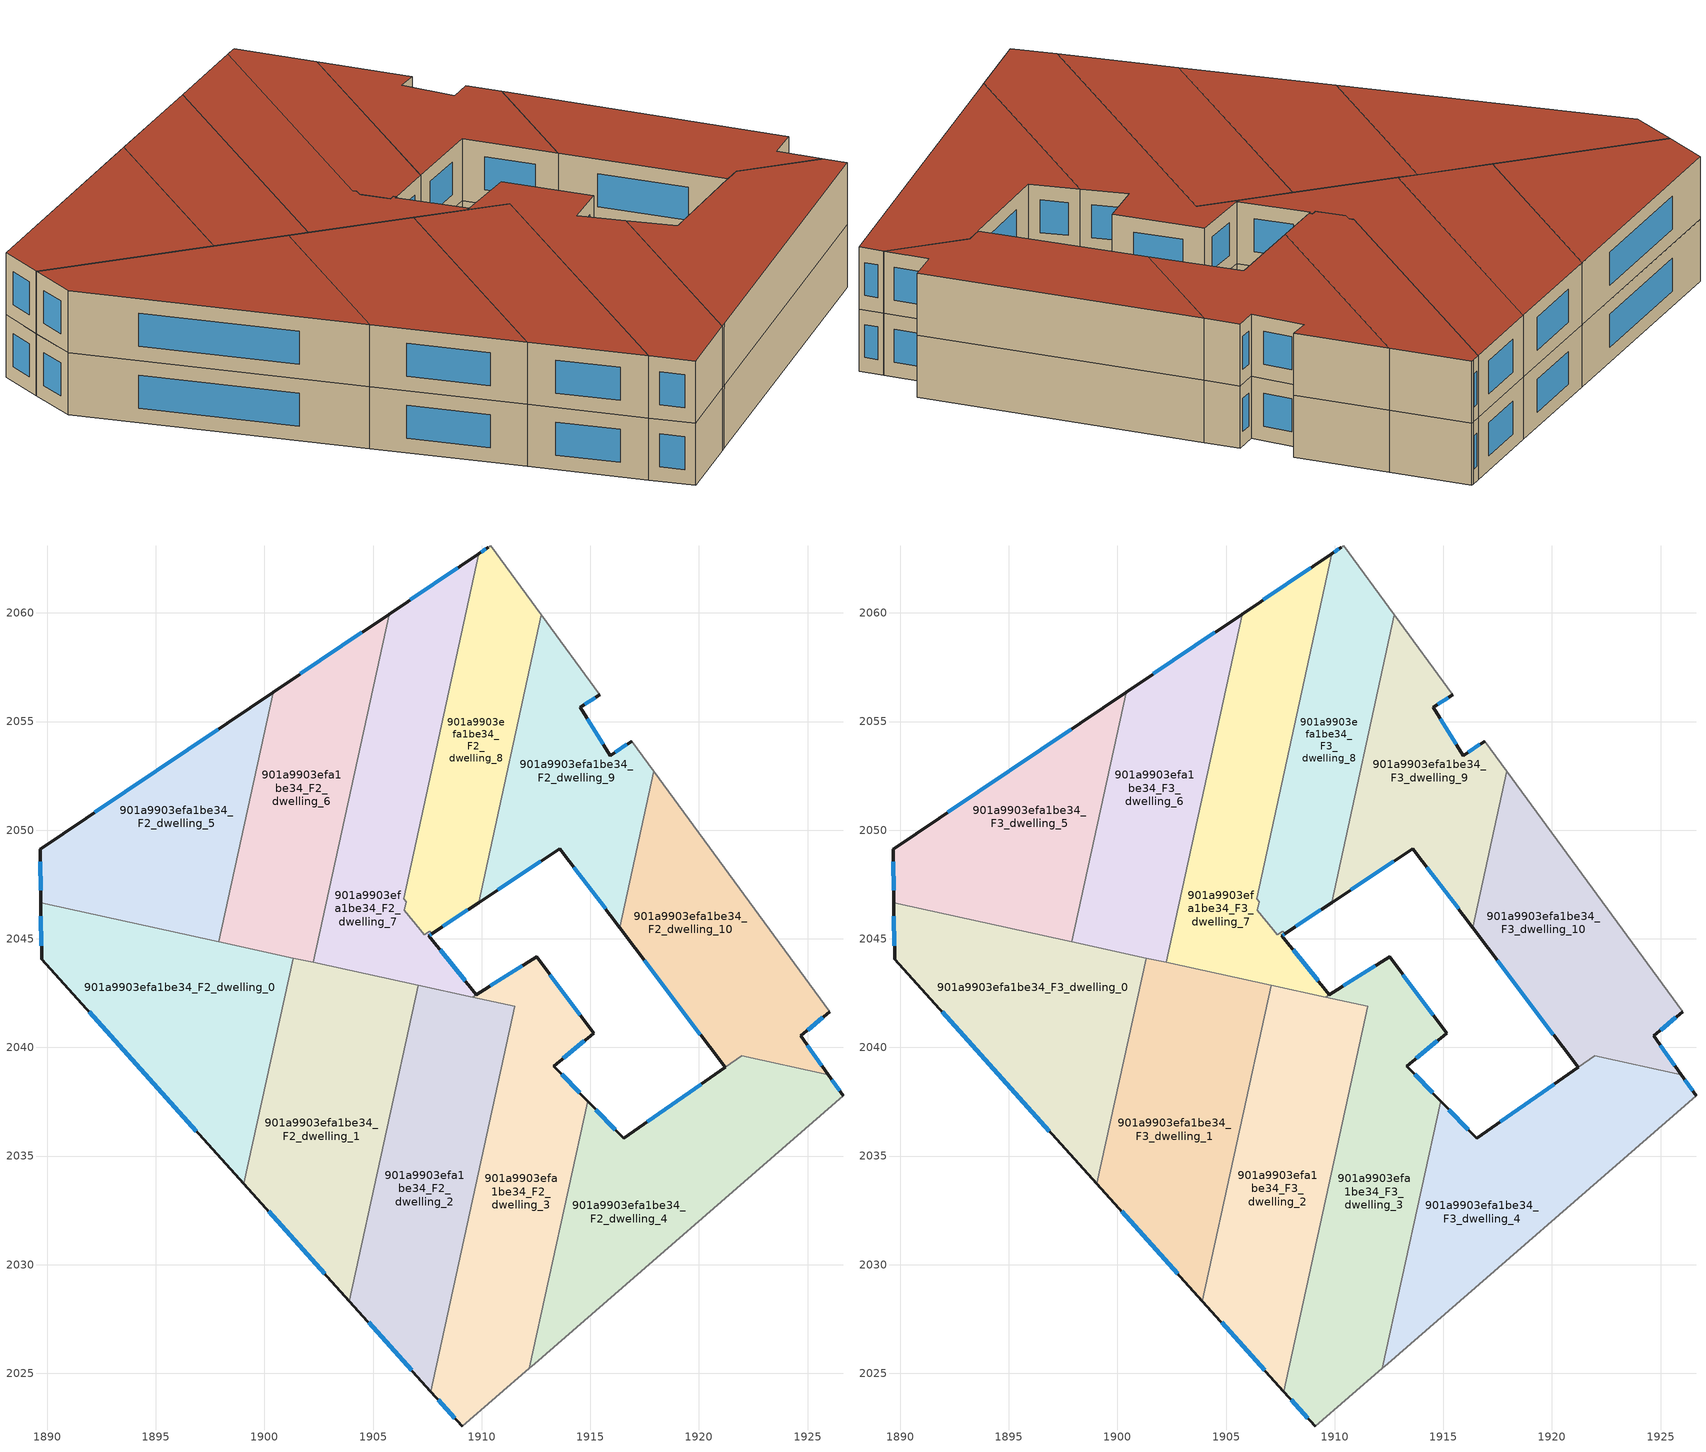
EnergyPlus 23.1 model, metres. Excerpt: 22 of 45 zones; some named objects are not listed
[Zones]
901a9903efa1be34_F2_dwelling_0
 floor to 901a9903efa1be34_F1_dwelling_0 (EU_floor_Construction): 1901.33,2044.12 1899.06,2033.71 1889.74,2044.06 1889.71,2046.65 z6
 wall outside (EU_wall_Construction): 1889.71,2046.65 1889.74,2044.06 1899.06,2033.71 z6:9
 wall to 901a9903efa1be34_F2_dwelling_1 (EU_wall_Construction): 1899.06,2033.71 1901.33,2044.12 z6:9
 wall to 901a9903efa1be34_F2_dwelling_5 (EU_wall_Construction): 1897.89,2044.87 1889.71,2046.65 z6:9
 wall to 901a9903efa1be34_F2_dwelling_6 (EU_wall_Construction): 1901.33,2044.12 1897.89,2044.86 z6:9
 window (EU_Window_Construction): 1891.93,2041.63 1896.87,2036.15 / 1889.71,2046.04 1889.73,2044.67 z6.7:8.3
901a9903efa1be34_F2_dwelling_1
 floor to 901a9903efa1be34_F1_dwelling_1 (EU_floor_Construction): 1907.08,2042.86 1903.91,2028.33 1899.06,2033.71 1901.33,2044.12 z6
 wall outside (EU_wall_Construction): 1899.06,2033.71 1903.91,2028.33 z6:9
 wall to 901a9903efa1be34_F2_dwelling_2 (EU_wall_Construction): 1903.91,2028.33 1907.08,2042.86 z6:9
 wall to 901a9903efa1be34_F2_dwelling_7 (EU_wall_Construction): 1907.08,2042.86 1902.24,2043.92 z6:9
 wall to 901a9903efa1be34_F2_dwelling_6 (EU_wall_Construction): 1902.24,2043.92 1901.33,2044.12 z6:9
 window (EU_Window_Construction): 1900.2,2032.45 1902.77,2029.59 z6.7:8.3
901a9903efa1be34_F2_dwelling_10
 floor to 901a9903efa1be34_F1_dwelling_10 (EU_floor_Construction): 1917.92,2052.72 1926.02,2041.64 1924.68,2040.53 1925.94,2038.75 1921.97,2039.61 1921.2,2039.08 1916.35,2045.52 z6
 wall outside (EU_wall_Construction): 1925.94,2038.75 1924.68,2040.53 1926.02,2041.64 / 1916.35,2045.52 1921.2,2039.08 z6:9
 wall to 901a9903efa1be34_F2_dwelling_9 (EU_wall_Construction): 1917.92,2052.72 1916.35,2045.52 z6:9
 wall adiabatic (EU_wall_Construction): 1926.02,2041.64 1917.92,2052.72 z6:9
 wall to 901a9903efa1be34_F2_dwelling_4 (EU_wall_Construction): 1921.2,2039.08 1921.97,2039.61 1925.94,2038.75 z6:9
 window (EU_Window_Construction): 1925,2040.79 1925.7,2041.38 / 1925.65,2039.16 1924.98,2040.11 / 1917.49,2044.01 1920.06,2040.59 z6.7:8.3
901a9903efa1be34_F2_dwelling_2
 floor to 901a9903efa1be34_F1_dwelling_2 (EU_floor_Construction): 1911.53,2041.89 1907.66,2024.16 1903.91,2028.33 1907.08,2042.86 z6
 wall outside (EU_wall_Construction): 1903.91,2028.33 1907.66,2024.16 z6:9
 wall to 901a9903efa1be34_F2_dwelling_3 (EU_wall_Construction): 1907.66,2024.16 1911.53,2041.89 1909.58,2042.31 z6:9
 wall to 901a9903efa1be34_F2_dwelling_7 (EU_wall_Construction): 1909.58,2042.32 1907.08,2042.86 z6:9
 window (EU_Window_Construction): 1904.79,2027.35 1906.78,2025.14 z6.7:8.3
901a9903efa1be34_F2_dwelling_3
 floor to 901a9903efa1be34_F1_dwelling_3 (EU_floor_Construction): 1912.52,2044.17 1915.16,2040.66 1913.31,2039.14 1914.87,2037.53 1912.19,2025.23 1909.11,2022.55 1907.66,2024.16 1911.53,2041.89 1909.58,2042.32 1909.75,2042.42 z6
 wall outside (EU_wall_Construction): 1907.66,2024.16 1909.11,2022.55 / 1914.87,2037.53 1913.31,2039.14 1915.16,2040.66 1912.52,2044.17 1909.75,2042.42 z6:9
 wall to 901a9903efa1be34_F2_dwelling_4 (EU_wall_Construction): 1912.19,2025.23 1914.87,2037.53 z6:9
 wall adiabatic (EU_wall_Construction): 1909.11,2022.55 1912.19,2025.23 z6:9
 wall to 901a9903efa1be34_F2_dwelling_7 (EU_wall_Construction): 1909.75,2042.42 1909.58,2042.32 z6:9
 window (EU_Window_Construction): 1908,2023.78 1908.77,2022.93 / 1911.87,2043.76 1910.4,2042.83 / 1914.54,2041.49 1913.14,2043.34 / 1913.74,2039.5 1914.73,2040.31 / 1914.5,2037.91 1913.68,2038.76 z6.7:8.3
901a9903efa1be34_F2_dwelling_4
 floor to 901a9903efa1be34_F1_dwelling_4 (EU_floor_Construction): 1925.94,2038.75 1926.63,2037.78 1912.44,2025.45 1912.19,2025.23 1914.87,2037.53 1916.53,2035.82 1921.97,2039.61 z6
 wall outside (EU_wall_Construction): 1926.63,2037.78 1925.94,2038.75 / 1921.2,2039.08 1916.53,2035.82 1914.87,2037.53 z6:9
 wall adiabatic (EU_wall_Construction): 1912.19,2025.23 1912.44,2025.45 1926.63,2037.78 z6:9
 window (EU_Window_Construction): 1926.47,2038.01 1926.1,2038.52 / 1916.14,2036.22 1915.26,2037.13 / 1920.1,2038.31 1917.62,2036.58 z6.7:8.3
901a9903efa1be34_F2_dwelling_5
 floor to 901a9903efa1be34_F1_dwelling_5 (EU_floor_Construction): 1900.4,2056.35 1897.89,2044.87 1889.71,2046.65 1889.67,2049.12 z6
 wall outside (EU_wall_Construction): 1900.4,2056.35 1889.67,2049.12 1889.71,2046.65 z6:9
 wall to 901a9903efa1be34_F2_dwelling_6 (EU_wall_Construction): 1897.89,2044.87 1900.4,2056.35 z6:9
 window (EU_Window_Construction): 1889.68,2048.54 1889.7,2047.23 / 1897.88,2054.65 1892.19,2050.82 z6.7:8.3
901a9903efa1be34_F2_dwelling_6
 floor to 901a9903efa1be34_F1_dwelling_6 (EU_floor_Construction): 1905.74,2059.94 1902.24,2043.92 1897.89,2044.87 1900.4,2056.35 z6
 wall outside (EU_wall_Construction): 1905.74,2059.94 1900.4,2056.35 z6:9
 wall to 901a9903efa1be34_F2_dwelling_7 (EU_wall_Construction): 1902.24,2043.92 1905.74,2059.94 z6:9
 window (EU_Window_Construction): 1904.48,2059.1 1901.65,2057.19 z6.7:8.3
901a9903efa1be34_F2_dwelling_7
 floor to 901a9903efa1be34_F1_dwelling_7 (EU_floor_Construction): 1909.87,2062.72 1906.4,2046.85 1906.53,2046.7 1906.44,2046.32 1907.17,2045.42 1907.35,2045.18 1907.6,2045.35 1907.7,2045.23 1907.57,2045.14 1909.75,2042.42 1909.58,2042.32 1902.24,2043.92 1905.74,2059.94 z6
 wall outside (EU_wall_Construction): 1909.75,2042.42 1907.57,2045.14 1907.7,2045.23 / 1909.87,2062.72 1905.74,2059.94 z6:9
 wall to 901a9903efa1be34_F2_dwelling_8 (EU_wall_Construction): 1907.7,2045.23 1907.6,2045.35 1907.35,2045.18 1907.17,2045.42 1906.44,2046.32 1906.53,2046.7 / 1906.52,2046.7 1906.4,2046.85 1909.87,2062.72 z6:9
 window (EU_Window_Construction): 1907.6,2045.16 1907.67,2045.21 / 1909.24,2043.06 1908.08,2044.51 / 1908.9,2062.07 1906.71,2060.6 z6.7:8.3
901a9903efa1be34_F2_dwelling_8
 floor to 901a9903efa1be34_F1_dwelling_8 (EU_floor_Construction): 1910.42,2063.1 1912.75,2059.92 1909.86,2046.67 1907.7,2045.23 1907.6,2045.35 1907.35,2045.18 1907.16,2045.41 1906.44,2046.32 1906.52,2046.7 1906.4,2046.85 1909.87,2062.72 1910.3,2063.02 z6
 wall outside (EU_wall_Construction): 1910.3,2063.02 1909.87,2062.72 / 1907.7,2045.23 1909.86,2046.67 z6:9
 wall adiabatic (EU_wall_Construction): 1912.75,2059.92 1910.42,2063.1 1910.3,2063.02 z6:9
 wall to 901a9903efa1be34_F2_dwelling_9 (EU_wall_Construction): 1909.86,2046.67 1912.75,2059.92 z6:9
 window (EU_Window_Construction): 1910.2,2062.95 1909.97,2062.79 / 1908.21,2045.57 1909.35,2046.33 z6.7:8.3
901a9903efa1be34_F2_dwelling_9
 floor to 901a9903efa1be34_F1_dwelling_9 (EU_floor_Construction): 1915.44,2056.24 1914.53,2055.66 1915.91,2053.43 1916.9,2054.1 1917.92,2052.72 1916.35,2045.52 1913.6,2049.15 1909.86,2046.67 1912.75,2059.92 z6
 wall outside (EU_wall_Construction): 1909.86,2046.67 1913.6,2049.15 1916.35,2045.52 / 1916.9,2054.1 1915.91,2053.43 1914.53,2055.66 1915.44,2056.24 z6:9
 wall adiabatic (EU_wall_Construction): 1917.92,2052.72 1916.9,2054.1 / 1915.44,2056.24 1912.75,2059.92 z6:9
 window (EU_Window_Construction): 1914.25,2048.3 1915.7,2046.37 / 1910.74,2047.25 1912.72,2048.57 / 1914.75,2055.79 1915.23,2056.1 / 1915.59,2053.96 1914.86,2055.14 / 1916.67,2053.94 1916.14,2053.59 z6.7:8.3
901a9903efa1be34_F3_dwelling_0
 floor to 901a9903efa1be34_F2_dwelling_0 (EU_floor_Construction): 1901.33,2044.12 1899.06,2033.71 1889.74,2044.06 1889.71,2046.65 z9
 wall outside (EU_wall_Construction): 1889.71,2046.65 1889.74,2044.06 1899.06,2033.71 z9:12
 wall to 901a9903efa1be34_F3_dwelling_1 (EU_wall_Construction): 1899.06,2033.71 1901.33,2044.12 z9:12
 wall to 901a9903efa1be34_F3_dwelling_5 (EU_wall_Construction): 1897.89,2044.87 1889.71,2046.65 z9:12
 wall to 901a9903efa1be34_F3_dwelling_6 (EU_wall_Construction): 1901.33,2044.12 1897.89,2044.86 z9:12
 window (EU_Window_Construction): 1891.93,2041.63 1896.87,2036.15 / 1889.71,2046.04 1889.73,2044.67 z9.7:11.3
 roof outside (EU_roof_Construction): 1899.06,2033.71 1901.33,2044.12 1889.71,2046.65 1889.74,2044.06 z12
901a9903efa1be34_F3_dwelling_1
 floor to 901a9903efa1be34_F2_dwelling_1 (EU_floor_Construction): 1907.08,2042.86 1903.91,2028.33 1899.06,2033.71 1901.33,2044.12 z9
 wall outside (EU_wall_Construction): 1899.06,2033.71 1903.91,2028.33 z9:12
 wall to 901a9903efa1be34_F3_dwelling_2 (EU_wall_Construction): 1903.91,2028.33 1907.08,2042.86 z9:12
 wall to 901a9903efa1be34_F3_dwelling_7 (EU_wall_Construction): 1907.08,2042.86 1902.24,2043.92 z9:12
 wall to 901a9903efa1be34_F3_dwelling_6 (EU_wall_Construction): 1902.24,2043.92 1901.33,2044.12 z9:12
 window (EU_Window_Construction): 1900.2,2032.45 1902.77,2029.59 z9.7:11.3
 roof outside (EU_roof_Construction): 1903.91,2028.33 1907.08,2042.86 1901.33,2044.12 1899.06,2033.71 z12
901a9903efa1be34_F3_dwelling_10
 floor to 901a9903efa1be34_F2_dwelling_10 (EU_floor_Construction): 1917.92,2052.72 1926.02,2041.64 1924.68,2040.53 1925.94,2038.75 1921.97,2039.61 1921.2,2039.08 1916.35,2045.52 z9
 wall outside (EU_wall_Construction): 1925.94,2038.75 1924.68,2040.53 1926.02,2041.64 / 1916.35,2045.52 1921.2,2039.08 z9:12
 wall to 901a9903efa1be34_F3_dwelling_9 (EU_wall_Construction): 1917.92,2052.72 1916.35,2045.52 z9:12
 wall adiabatic (EU_wall_Construction): 1926.02,2041.64 1917.92,2052.72 z9:12
 wall to 901a9903efa1be34_F3_dwelling_4 (EU_wall_Construction): 1921.2,2039.08 1921.97,2039.61 1925.94,2038.75 z9:12
 window (EU_Window_Construction): 1925,2040.79 1925.7,2041.38 / 1925.65,2039.16 1924.98,2040.11 / 1917.49,2044.01 1920.06,2040.59 z9.7:11.3
 roof outside (EU_roof_Construction): 1925.94,2038.75 1924.68,2040.53 1926.02,2041.64 1917.92,2052.72 1916.35,2045.52 1921.2,2039.08 1921.97,2039.61 z12
901a9903efa1be34_F3_dwelling_2
 floor to 901a9903efa1be34_F2_dwelling_2 (EU_floor_Construction): 1911.53,2041.89 1907.66,2024.16 1903.91,2028.33 1907.08,2042.86 z9
 wall outside (EU_wall_Construction): 1903.91,2028.33 1907.66,2024.16 z9:12
 wall to 901a9903efa1be34_F3_dwelling_3 (EU_wall_Construction): 1907.66,2024.16 1911.53,2041.89 1909.58,2042.31 z9:12
 wall to 901a9903efa1be34_F3_dwelling_7 (EU_wall_Construction): 1909.58,2042.32 1907.08,2042.86 z9:12
 window (EU_Window_Construction): 1904.79,2027.35 1906.78,2025.14 z9.7:11.3
 roof outside (EU_roof_Construction): 1907.66,2024.16 1911.53,2041.89 1907.08,2042.86 1903.91,2028.33 z12
901a9903efa1be34_F3_dwelling_3
 floor to 901a9903efa1be34_F2_dwelling_3 (EU_floor_Construction): 1912.52,2044.17 1915.16,2040.66 1913.31,2039.14 1914.87,2037.53 1912.19,2025.23 1909.11,2022.55 1907.66,2024.16 1911.53,2041.89 1909.58,2042.32 1909.75,2042.42 z9
 wall outside (EU_wall_Construction): 1907.66,2024.16 1909.11,2022.55 / 1914.87,2037.53 1913.31,2039.14 1915.16,2040.66 1912.52,2044.17 1909.75,2042.42 z9:12
 wall to 901a9903efa1be34_F3_dwelling_4 (EU_wall_Construction): 1912.19,2025.23 1914.87,2037.53 z9:12
 wall adiabatic (EU_wall_Construction): 1909.11,2022.55 1912.19,2025.23 z9:12
 wall to 901a9903efa1be34_F3_dwelling_7 (EU_wall_Construction): 1909.75,2042.42 1909.58,2042.32 z9:12
 window (EU_Window_Construction): 1908,2023.78 1908.77,2022.93 / 1911.87,2043.76 1910.4,2042.83 / 1914.54,2041.49 1913.14,2043.34 / 1913.74,2039.5 1914.73,2040.31 / 1914.5,2037.91 1913.68,2038.76 z9.7:11.3
 roof outside (EU_roof_Construction): 1912.19,2025.23 1914.87,2037.53 1913.31,2039.14 1915.16,2040.66 1912.52,2044.17 1909.75,2042.42 1909.58,2042.32 1911.53,2041.89 1907.66,2024.16 1909.11,2022.55 z12
901a9903efa1be34_F3_dwelling_4
 floor to 901a9903efa1be34_F2_dwelling_4 (EU_floor_Construction): 1925.94,2038.75 1926.63,2037.78 1912.44,2025.45 1912.19,2025.23 1914.87,2037.53 1916.53,2035.82 1921.97,2039.61 z9
 wall outside (EU_wall_Construction): 1926.63,2037.78 1925.94,2038.75 / 1921.2,2039.08 1916.53,2035.82 1914.87,2037.53 z9:12
 wall adiabatic (EU_wall_Construction): 1912.19,2025.23 1912.44,2025.45 1926.63,2037.78 z9:12
 window (EU_Window_Construction): 1926.47,2038.01 1926.1,2038.52 / 1916.14,2036.22 1915.26,2037.13 / 1920.1,2038.31 1917.62,2036.58 z9.7:11.3
 roof outside (EU_roof_Construction): 1926.63,2037.78 1925.94,2038.75 1921.97,2039.61 1916.53,2035.82 1914.87,2037.53 1912.19,2025.23 1912.44,2025.45 z12
901a9903efa1be34_F3_dwelling_5
 floor to 901a9903efa1be34_F2_dwelling_5 (EU_floor_Construction): 1900.4,2056.35 1897.89,2044.87 1889.71,2046.65 1889.67,2049.12 z9
 wall outside (EU_wall_Construction): 1900.4,2056.35 1889.67,2049.12 1889.71,2046.65 z9:12
 wall to 901a9903efa1be34_F3_dwelling_6 (EU_wall_Construction): 1897.89,2044.87 1900.4,2056.35 z9:12
 window (EU_Window_Construction): 1889.68,2048.54 1889.7,2047.23 / 1897.88,2054.65 1892.19,2050.82 z9.7:11.3
 roof outside (EU_roof_Construction): 1897.89,2044.87 1900.4,2056.35 1889.67,2049.12 1889.71,2046.65 z12
901a9903efa1be34_F3_dwelling_6
 floor to 901a9903efa1be34_F2_dwelling_6 (EU_floor_Construction): 1905.74,2059.94 1902.24,2043.92 1897.89,2044.87 1900.4,2056.35 z9
 wall outside (EU_wall_Construction): 1905.74,2059.94 1900.4,2056.35 z9:12
 wall to 901a9903efa1be34_F3_dwelling_7 (EU_wall_Construction): 1902.24,2043.92 1905.74,2059.94 z9:12
 window (EU_Window_Construction): 1904.48,2059.1 1901.65,2057.19 z9.7:11.3
 roof outside (EU_roof_Construction): 1902.24,2043.92 1905.74,2059.94 1900.4,2056.35 1897.89,2044.87 z12
901a9903efa1be34_F3_dwelling_7
 floor to 901a9903efa1be34_F2_dwelling_7 (EU_floor_Construction): 1909.87,2062.72 1906.4,2046.85 1906.53,2046.7 1906.44,2046.32 1907.17,2045.42 1907.35,2045.18 1907.6,2045.35 1907.7,2045.23 1907.57,2045.14 1909.75,2042.42 1909.58,2042.32 1902.24,2043.92 1905.74,2059.94 z9
 wall outside (EU_wall_Construction): 1909.75,2042.42 1907.57,2045.14 1907.7,2045.23 / 1909.87,2062.72 1905.74,2059.94 z9:12
 wall to 901a9903efa1be34_F3_dwelling_8 (EU_wall_Construction): 1907.7,2045.23 1907.6,2045.35 1907.35,2045.18 1907.17,2045.42 1906.44,2046.32 1906.53,2046.7 / 1906.52,2046.7 1906.4,2046.85 1909.87,2062.72 z9:12
 window (EU_Window_Construction): 1907.6,2045.16 1907.67,2045.21 / 1909.24,2043.06 1908.08,2044.51 / 1908.9,2062.07 1906.71,2060.6 z9.7:11.3
 roof outside (EU_roof_Construction): 1909.75,2042.42 1907.57,2045.14 1907.7,2045.23 1907.6,2045.35 1907.35,2045.18 1907.17,2045.42 1906.44,2046.32 1906.53,2046.7 1906.4,2046.85 1909.87,2062.72 1905.74,2059.94 1902.24,2043.92 1909.58,2042.32 z12
901a9903efa1be34_F3_dwelling_8
 floor to 901a9903efa1be34_F2_dwelling_8 (EU_floor_Construction): 1910.42,2063.1 1912.75,2059.92 1909.86,2046.67 1907.7,2045.23 1907.6,2045.35 1907.35,2045.18 1907.16,2045.41 1906.44,2046.32 1906.52,2046.7 1906.4,2046.85 1909.87,2062.72 1910.3,2063.02 z9
 wall outside (EU_wall_Construction): 1910.3,2063.02 1909.87,2062.72 / 1907.7,2045.23 1909.86,2046.67 z9:12
 wall adiabatic (EU_wall_Construction): 1912.75,2059.92 1910.42,2063.1 1910.3,2063.02 z9:12
 wall to 901a9903efa1be34_F3_dwelling_9 (EU_wall_Construction): 1909.86,2046.67 1912.75,2059.92 z9:12
 window (EU_Window_Construction): 1910.2,2062.95 1909.97,2062.79 / 1908.21,2045.57 1909.35,2046.33 z9.7:11.3
 roof outside (EU_roof_Construction): 1909.86,2046.67 1912.75,2059.92 1910.42,2063.1 1910.3,2063.02 1909.87,2062.72 1906.4,2046.85 1906.52,2046.7 1906.44,2046.32 1907.16,2045.41 1907.35,2045.18 1907.6,2045.35 1907.7,2045.23 z12
901a9903efa1be34_F3_dwelling_9
 floor to 901a9903efa1be34_F2_dwelling_9 (EU_floor_Construction): 1915.44,2056.24 1914.53,2055.66 1915.91,2053.43 1916.9,2054.1 1917.92,2052.72 1916.35,2045.52 1913.6,2049.15 1909.86,2046.67 1912.75,2059.92 z9
 wall outside (EU_wall_Construction): 1909.86,2046.67 1913.6,2049.15 1916.35,2045.52 / 1916.9,2054.1 1915.91,2053.43 1914.53,2055.66 1915.44,2056.24 z9:12
 wall adiabatic (EU_wall_Construction): 1917.92,2052.72 1916.9,2054.1 / 1915.44,2056.24 1912.75,2059.92 z9:12
 window (EU_Window_Construction): 1914.25,2048.3 1915.7,2046.37 / 1910.74,2047.25 1912.72,2048.57 / 1914.75,2055.79 1915.23,2056.1 / 1915.59,2053.96 1914.86,2055.14 / 1916.67,2053.94 1916.14,2053.59 z9.7:11.3
 roof outside (EU_roof_Construction): 1916.35,2045.52 1917.92,2052.72 1916.9,2054.1 1915.91,2053.43 1914.53,2055.66 1915.44,2056.24 1912.75,2059.92 1909.86,2046.67 1913.6,2049.15 z12
[Building]
EU S2 Campaign: North Axis=0; Terrain=City; Solar Distribution=FullExterior
[Site:Location]
Budapest.Ferenc.Liszt.Intl.AP: Latitude=47.437; Longitude=19.256; Time Zone=1; Elevation=185
[SizingPeriod:WeatherFileDays]
AnnualSizingPeriod: Begin Month=1; Begin Day of Month=1; End Month=12; End Day of Month=31; Day of Week for Start Day=Monday; Use Weather File Daylight Saving Period=No; Use Weather File Rain and Snow Indicators=No
[MATERIAL]
EU_InternalMass_Material: Roughness=MediumRough; Thickness=0.1; Conductivity=1; Density=1800; Specific Heat=900; Thermal Absorptance=0.9; Solar Absorptance=0.7; Visible Absorptance=0.7
[MATERIAL:NOMASS] Roughness=MediumRough; Thermal Absorptance=0.9; Solar Absorptance=0.7; Visible Absorptance=0.7
Name | Thermal Resistance
EU_wall_NoMass | 0.832559
EU_roof_NoMass | 1.39638
EU_floor_NoMass | 0.872794
[WINDOWMATERIAL:SIMPLEGLAZINGSYSTEM]
EU_Window_SimpleGlazing: UFactor=2.79869; Solar Heat Gain Coefficient=0.75; Visible Transmittance=0.75
[CONSTRUCTION]
EU_wall_Construction: EU_wall_NoMass
EU_roof_Construction: EU_roof_NoMass
EU_floor_Construction: EU_floor_NoMass
EU_Window_Construction: EU_Window_SimpleGlazing
EU_InternalMass_Construction: EU_InternalMass_Material
[ZONE] Type=1; Multiplier=1; Ceiling Height=autocalculate; Floor Area=autocalculate; Part of Total Floor Area=Yes
Name | Volume
901a9903efa1be34_F2_dwelling_0; 901a9903efa1be34_F3_dwelling_0 | 225.544
901a9903efa1be34_F2_dwelling_1; 901a9903efa1be34_F3_dwelling_1 | 225.543
901a9903efa1be34_F2_dwelling_10; 901a9903efa1be34_F3_dwelling_10 | 189.419
901a9903efa1be34_F2_dwelling_2; 901a9903efa1be34_F3_dwelling_2 | 225.406
901a9903efa1be34_F2_dwelling_3; 901a9903efa1be34_F3_dwelling_3 | 237.579
901a9903efa1be34_F2_dwelling_4; 901a9903efa1be34_F3_dwelling_4 | 231.448
901a9903efa1be34_F2_dwelling_5; 901a9903efa1be34_F3_dwelling_5 | 187.927
901a9903efa1be34_F2_dwelling_6; 901a9903efa1be34_F3_dwelling_6 | 187.96
901a9903efa1be34_F2_dwelling_7; 901a9903efa1be34_F3_dwelling_7 | 210.766
901a9903efa1be34_F2_dwelling_8; 901a9903efa1be34_F3_dwelling_8 | 166.196
901a9903efa1be34_F2_dwelling_9; 901a9903efa1be34_F3_dwelling_9 | 167.474
[INTERNALMASS] Construction=EU_InternalMass_Construction
Name | Zone or ZoneList | Surface Area
901a9903efa1be34_F2_dwelling_0_EU_InternalMass | 901a9903efa1be34_F2_dwelling_0 | 75.1814
901a9903efa1be34_F2_dwelling_1_EU_InternalMass | 901a9903efa1be34_F2_dwelling_1 | 75.1813
901a9903efa1be34_F2_dwelling_2_EU_InternalMass | 901a9903efa1be34_F2_dwelling_2 | 75.1354
901a9903efa1be34_F2_dwelling_3_EU_InternalMass | 901a9903efa1be34_F2_dwelling_3 | 79.195
901a9903efa1be34_F2_dwelling_4_EU_InternalMass | 901a9903efa1be34_F2_dwelling_4 | 77.157
901a9903efa1be34_F2_dwelling_5_EU_InternalMass | 901a9903efa1be34_F2_dwelling_5 | 62.6424
901a9903efa1be34_F2_dwelling_6_EU_InternalMass | 901a9903efa1be34_F2_dwelling_6 | 62.6536
901a9903efa1be34_F2_dwelling_7_EU_InternalMass | 901a9903efa1be34_F2_dwelling_7 | 70.2545
901a9903efa1be34_F2_dwelling_8_EU_InternalMass | 901a9903efa1be34_F2_dwelling_8 | 55.3964
901a9903efa1be34_F2_dwelling_9_EU_InternalMass | 901a9903efa1be34_F2_dwelling_9 | 55.8237
901a9903efa1be34_F2_dwelling_10_EU_InternalMass | 901a9903efa1be34_F2_dwelling_10 | 63.1387
901a9903efa1be34_F3_dwelling_0_EU_InternalMass | 901a9903efa1be34_F3_dwelling_0 | 75.1814
901a9903efa1be34_F3_dwelling_1_EU_InternalMass | 901a9903efa1be34_F3_dwelling_1 | 75.1813
901a9903efa1be34_F3_dwelling_2_EU_InternalMass | 901a9903efa1be34_F3_dwelling_2 | 75.1354
901a9903efa1be34_F3_dwelling_3_EU_InternalMass | 901a9903efa1be34_F3_dwelling_3 | 79.195
901a9903efa1be34_F3_dwelling_4_EU_InternalMass | 901a9903efa1be34_F3_dwelling_4 | 77.157
901a9903efa1be34_F3_dwelling_5_EU_InternalMass | 901a9903efa1be34_F3_dwelling_5 | 62.6424
901a9903efa1be34_F3_dwelling_6_EU_InternalMass | 901a9903efa1be34_F3_dwelling_6 | 62.6536
901a9903efa1be34_F3_dwelling_7_EU_InternalMass | 901a9903efa1be34_F3_dwelling_7 | 70.2545
901a9903efa1be34_F3_dwelling_8_EU_InternalMass | 901a9903efa1be34_F3_dwelling_8 | 55.3964
901a9903efa1be34_F3_dwelling_9_EU_InternalMass | 901a9903efa1be34_F3_dwelling_9 | 55.8237
901a9903efa1be34_F3_dwelling_10_EU_InternalMass | 901a9903efa1be34_F3_dwelling_10 | 63.1387
[OTHEREQUIPMENT] Fuel Type=Electricity; Design Level Calculation Method=Watts/Area; Power per Zone Floor Area=1; Fraction Latent=0; Fraction Radiant=0; Fraction Lost=0; Carbon Dioxide Generation Rate=0; EndUse Subcategory=EU_Step8_InternalGains
Name | Zone or ZoneList or Space or SpaceList | Schedule
EU_Step8_InternalGain_901a9903efa1be34_F2_dwelling_0_f000 | 901a9903efa1be34_F2_dwelling_0 | EU_Step8_GainSchedule_901a9903efa1be34_F2_dwelling_0_f000
EU_Step8_InternalGain_901a9903efa1be34_F2_dwelling_1_f000 | 901a9903efa1be34_F2_dwelling_1 | EU_Step8_GainSchedule_901a9903efa1be34_F2_dwelling_1_f000
EU_Step8_InternalGain_901a9903efa1be34_F2_dwelling_2_f000 | 901a9903efa1be34_F2_dwelling_2 | EU_Step8_GainSchedule_901a9903efa1be34_F2_dwelling_2_f000
EU_Step8_InternalGain_901a9903efa1be34_F2_dwelling_3_f000 | 901a9903efa1be34_F2_dwelling_3 | EU_Step8_GainSchedule_901a9903efa1be34_F2_dwelling_3_f000
EU_Step8_InternalGain_901a9903efa1be34_F2_dwelling_4_f000 | 901a9903efa1be34_F2_dwelling_4 | EU_Step8_GainSchedule_901a9903efa1be34_F2_dwelling_4_f000
EU_Step8_InternalGain_901a9903efa1be34_F2_dwelling_5_f000 | 901a9903efa1be34_F2_dwelling_5 | EU_Step8_GainSchedule_901a9903efa1be34_F2_dwelling_5_f000
EU_Step8_InternalGain_901a9903efa1be34_F2_dwelling_6_f000 | 901a9903efa1be34_F2_dwelling_6 | EU_Step8_GainSchedule_901a9903efa1be34_F2_dwelling_6_f000
EU_Step8_InternalGain_901a9903efa1be34_F2_dwelling_7_f000 | 901a9903efa1be34_F2_dwelling_7 | EU_Step8_GainSchedule_901a9903efa1be34_F2_dwelling_7_f000
EU_Step8_InternalGain_901a9903efa1be34_F2_dwelling_8_f000 | 901a9903efa1be34_F2_dwelling_8 | EU_Step8_GainSchedule_901a9903efa1be34_F2_dwelling_8_f000
EU_Step8_InternalGain_901a9903efa1be34_F2_dwelling_9_f000 | 901a9903efa1be34_F2_dwelling_9 | EU_Step8_GainSchedule_901a9903efa1be34_F2_dwelling_9_f000
EU_Step8_InternalGain_901a9903efa1be34_F2_dwelling_10_f000 | 901a9903efa1be34_F2_dwelling_10 | EU_Step8_GainSchedule_901a9903efa1be34_F2_dwelling_10_f000
EU_Step8_InternalGain_901a9903efa1be34_F3_dwelling_0_f000 | 901a9903efa1be34_F3_dwelling_0 | EU_Step8_GainSchedule_901a9903efa1be34_F3_dwelling_0_f000
EU_Step8_InternalGain_901a9903efa1be34_F3_dwelling_1_f000 | 901a9903efa1be34_F3_dwelling_1 | EU_Step8_GainSchedule_901a9903efa1be34_F3_dwelling_1_f000
EU_Step8_InternalGain_901a9903efa1be34_F3_dwelling_2_f000 | 901a9903efa1be34_F3_dwelling_2 | EU_Step8_GainSchedule_901a9903efa1be34_F3_dwelling_2_f000
EU_Step8_InternalGain_901a9903efa1be34_F3_dwelling_3_f000 | 901a9903efa1be34_F3_dwelling_3 | EU_Step8_GainSchedule_901a9903efa1be34_F3_dwelling_3_f000
EU_Step8_InternalGain_901a9903efa1be34_F3_dwelling_4_f000 | 901a9903efa1be34_F3_dwelling_4 | EU_Step8_GainSchedule_901a9903efa1be34_F3_dwelling_4_f000
EU_Step8_InternalGain_901a9903efa1be34_F3_dwelling_5_f000 | 901a9903efa1be34_F3_dwelling_5 | EU_Step8_GainSchedule_901a9903efa1be34_F3_dwelling_5_f000
EU_Step8_InternalGain_901a9903efa1be34_F3_dwelling_6_f000 | 901a9903efa1be34_F3_dwelling_6 | EU_Step8_GainSchedule_901a9903efa1be34_F3_dwelling_6_f000
EU_Step8_InternalGain_901a9903efa1be34_F3_dwelling_7_f000 | 901a9903efa1be34_F3_dwelling_7 | EU_Step8_GainSchedule_901a9903efa1be34_F3_dwelling_7_f000
EU_Step8_InternalGain_901a9903efa1be34_F3_dwelling_8_f000 | 901a9903efa1be34_F3_dwelling_8 | EU_Step8_GainSchedule_901a9903efa1be34_F3_dwelling_8_f000
EU_Step8_InternalGain_901a9903efa1be34_F3_dwelling_9_f000 | 901a9903efa1be34_F3_dwelling_9 | EU_Step8_GainSchedule_901a9903efa1be34_F3_dwelling_9_f000
EU_Step8_InternalGain_901a9903efa1be34_F3_dwelling_10_f000 | 901a9903efa1be34_F3_dwelling_10 | EU_Step8_GainSchedule_901a9903efa1be34_F3_dwelling_10_f000
[ZONEVENTILATION:DESIGNFLOWRATE] Schedule=EU_AlwaysOn; Design Flow Rate Calculation Method=AirChanges/Hour; Air Changes per Hour=0.475469; Ventilation Type=Natural; Fan Pressure Rise=0; Fan Total Efficiency=1; Constant Term Coefficient=1; Temperature Term Coefficient=0; Velocity Term Coefficient=0; Velocity Squared Term Coefficient=0; Minimum Indoor Temperature=-100; Maximum Indoor Temperature=100; Delta Temperature=-100; Minimum Outdoor Temperature=-100; Maximum Outdoor Temperature=100; Maximum Wind Speed=40
Name | Zone or ZoneList or Space or SpaceList
EU_ConstantAir_901a9903efa1be34_F2_dwelling_0 | 901a9903efa1be34_F2_dwelling_0
EU_ConstantAir_901a9903efa1be34_F2_dwelling_1 | 901a9903efa1be34_F2_dwelling_1
EU_ConstantAir_901a9903efa1be34_F2_dwelling_2 | 901a9903efa1be34_F2_dwelling_2
EU_ConstantAir_901a9903efa1be34_F2_dwelling_3 | 901a9903efa1be34_F2_dwelling_3
EU_ConstantAir_901a9903efa1be34_F2_dwelling_4 | 901a9903efa1be34_F2_dwelling_4
EU_ConstantAir_901a9903efa1be34_F2_dwelling_5 | 901a9903efa1be34_F2_dwelling_5
EU_ConstantAir_901a9903efa1be34_F2_dwelling_6 | 901a9903efa1be34_F2_dwelling_6
EU_ConstantAir_901a9903efa1be34_F2_dwelling_7 | 901a9903efa1be34_F2_dwelling_7
EU_ConstantAir_901a9903efa1be34_F2_dwelling_8 | 901a9903efa1be34_F2_dwelling_8
EU_ConstantAir_901a9903efa1be34_F2_dwelling_9 | 901a9903efa1be34_F2_dwelling_9
EU_ConstantAir_901a9903efa1be34_F2_dwelling_10 | 901a9903efa1be34_F2_dwelling_10
EU_ConstantAir_901a9903efa1be34_F3_dwelling_0 | 901a9903efa1be34_F3_dwelling_0
EU_ConstantAir_901a9903efa1be34_F3_dwelling_1 | 901a9903efa1be34_F3_dwelling_1
EU_ConstantAir_901a9903efa1be34_F3_dwelling_2 | 901a9903efa1be34_F3_dwelling_2
EU_ConstantAir_901a9903efa1be34_F3_dwelling_3 | 901a9903efa1be34_F3_dwelling_3
EU_ConstantAir_901a9903efa1be34_F3_dwelling_4 | 901a9903efa1be34_F3_dwelling_4
EU_ConstantAir_901a9903efa1be34_F3_dwelling_5 | 901a9903efa1be34_F3_dwelling_5
EU_ConstantAir_901a9903efa1be34_F3_dwelling_6 | 901a9903efa1be34_F3_dwelling_6
EU_ConstantAir_901a9903efa1be34_F3_dwelling_7 | 901a9903efa1be34_F3_dwelling_7
EU_ConstantAir_901a9903efa1be34_F3_dwelling_8 | 901a9903efa1be34_F3_dwelling_8
EU_ConstantAir_901a9903efa1be34_F3_dwelling_9 | 901a9903efa1be34_F3_dwelling_9
EU_ConstantAir_901a9903efa1be34_F3_dwelling_10 | 901a9903efa1be34_F3_dwelling_10
[HVACTEMPLATE:ZONE:IDEALLOADSAIRSYSTEM] System Availability Schedule=EU_AlwaysOn; Maximum Heating Supply Air Temperature=50; Minimum Cooling Supply Air Temperature=13; Maximum Heating Supply Air Humidity Ratio=0.0156; Minimum Cooling Supply Air Humidity Ratio=0.0077; Heating Limit=NoLimit; Cooling Limit=NoLimit; Heating Availability Schedule=EU_AlwaysOn; Cooling Availability Schedule=EU_CoolingOff; Dehumidification Control Type=ConstantSensibleHeatRatio; Cooling Sensible Heat Ratio=0.7; Dehumidification Setpoint=60; Humidification Control Type=None; Humidification Setpoint=30; Outdoor Air Method=None; Outdoor Air Flow Rate per Person=0.00944; Outdoor Air Flow Rate per Zone Floor Area=0; Outdoor Air Flow Rate per Zone=0; Demand Controlled Ventilation Type=None; Outdoor Air Economizer Type=NoEconomizer; Heat Recovery Type=None; Sensible Heat Recovery Effectiveness=0.7; Latent Heat Recovery Effectiveness=0.65
Name | Template Thermostat
901a9903efa1be34_F2_dwelling_0 | EU_HeatOnly_901a9903efa1be34_F2_dwelling_0
901a9903efa1be34_F2_dwelling_1 | EU_HeatOnly_901a9903efa1be34_F2_dwelling_1
901a9903efa1be34_F2_dwelling_2 | EU_HeatOnly_901a9903efa1be34_F2_dwelling_2
901a9903efa1be34_F2_dwelling_3 | EU_HeatOnly_901a9903efa1be34_F2_dwelling_3
901a9903efa1be34_F2_dwelling_4 | EU_HeatOnly_901a9903efa1be34_F2_dwelling_4
901a9903efa1be34_F2_dwelling_5 | EU_HeatOnly_901a9903efa1be34_F2_dwelling_5
901a9903efa1be34_F2_dwelling_6 | EU_HeatOnly_901a9903efa1be34_F2_dwelling_6
901a9903efa1be34_F2_dwelling_7 | EU_HeatOnly_901a9903efa1be34_F2_dwelling_7
901a9903efa1be34_F2_dwelling_8 | EU_HeatOnly_901a9903efa1be34_F2_dwelling_8
901a9903efa1be34_F2_dwelling_9 | EU_HeatOnly_901a9903efa1be34_F2_dwelling_9
901a9903efa1be34_F2_dwelling_10 | EU_HeatOnly_901a9903efa1be34_F2_dwelling_10
901a9903efa1be34_F3_dwelling_0 | EU_HeatOnly_901a9903efa1be34_F3_dwelling_0
901a9903efa1be34_F3_dwelling_1 | EU_HeatOnly_901a9903efa1be34_F3_dwelling_1
901a9903efa1be34_F3_dwelling_2 | EU_HeatOnly_901a9903efa1be34_F3_dwelling_2
901a9903efa1be34_F3_dwelling_3 | EU_HeatOnly_901a9903efa1be34_F3_dwelling_3
901a9903efa1be34_F3_dwelling_4 | EU_HeatOnly_901a9903efa1be34_F3_dwelling_4
901a9903efa1be34_F3_dwelling_5 | EU_HeatOnly_901a9903efa1be34_F3_dwelling_5
901a9903efa1be34_F3_dwelling_6 | EU_HeatOnly_901a9903efa1be34_F3_dwelling_6
901a9903efa1be34_F3_dwelling_7 | EU_HeatOnly_901a9903efa1be34_F3_dwelling_7
901a9903efa1be34_F3_dwelling_8 | EU_HeatOnly_901a9903efa1be34_F3_dwelling_8
901a9903efa1be34_F3_dwelling_9 | EU_HeatOnly_901a9903efa1be34_F3_dwelling_9
901a9903efa1be34_F3_dwelling_10 | EU_HeatOnly_901a9903efa1be34_F3_dwelling_10
[SIZING:ZONE] Zone Cooling Design Supply Air Temperature Input Method=SupplyAirTemperature; Zone Cooling Design Supply Air Temperature=13; Zone Heating Design Supply Air Temperature Input Method=SupplyAirTemperature; Zone Heating Design Supply Air Temperature=50; Zone Cooling Design Supply Air Humidity Ratio=0.008; Zone Heating Design Supply Air Humidity Ratio=0.008; Cooling Design Air Flow Method=DesignDay; Cooling Design Air Flow Rate=0; Cooling Minimum Air Flow per Zone Floor Area=0.000762; Cooling Minimum Air Flow=0; Cooling Minimum Air Flow Fraction=0.2; Heating Design Air Flow Method=DesignDay; Heating Design Air Flow Rate=0; Heating Maximum Air Flow per Zone Floor Area=0.002032; Heating Maximum Air Flow=0.141576; Heating Maximum Air Flow Fraction=0.3; Account for Dedicated Outdoor Air System=No; Dedicated Outdoor Air System Control Strategy=NeutralSupplyAir; Dedicated Outdoor Air Low Setpoint Temperature for Design=autosize; Dedicated Outdoor Air High Setpoint Temperature for Design=autosize; Zone Load Sizing Method=Sensible Load Only No Latent Load; Zone Latent Cooling Design Supply Air Humidity Ratio Input Method=HumidityRatioDifference; Zone Cooling Design Supply Air Humidity Ratio Difference=0.005; Zone Latent Heating Design Supply Air Humidity Ratio Input Method=HumidityRatioDifference; Zone Humidification Design Supply Air Humidity Ratio Difference=0.005
901a9903efa1be34_F2_dwelling_0; 901a9903efa1be34_F2_dwelling_1; 901a9903efa1be34_F2_dwelling_2; 901a9903efa1be34_F2_dwelling_3; 901a9903efa1be34_F2_dwelling_4; 901a9903efa1be34_F2_dwelling_5; 901a9903efa1be34_F2_dwelling_6; 901a9903efa1be34_F2_dwelling_7; 901a9903efa1be34_F2_dwelling_8; 901a9903efa1be34_F2_dwelling_9; 901a9903efa1be34_F2_dwelling_10; 901a9903efa1be34_F3_dwelling_0; 901a9903efa1be34_F3_dwelling_1; 901a9903efa1be34_F3_dwelling_2; 901a9903efa1be34_F3_dwelling_3; 901a9903efa1be34_F3_dwelling_4; 901a9903efa1be34_F3_dwelling_5; 901a9903efa1be34_F3_dwelling_6; 901a9903efa1be34_F3_dwelling_7; 901a9903efa1be34_F3_dwelling_8; 901a9903efa1be34_F3_dwelling_9; 901a9903efa1be34_F3_dwelling_10
[SCHEDULE:CONSTANT]
Name | Hourly Value
EU_AlwaysOn | 1
EU_CoolingOff | 0
[SCHEDULE:FILE] Column Number=1; Rows to Skip at Top=0; Number of Hours of Data=8760; Column Separator=Comma; Interpolate to Timestep=No; Minutes per Item=60; Adjust Schedule for Daylight Savings=Yes
Name | File
EU_Step8_GainSchedule_901a9903efa1be34_F2_dwelling_0_f000 | ../../schedules/901a9903efa1be34/901a9903efa1be34_F2_dwelling_0_f000_gain.csv
EU_Step8_GainSchedule_901a9903efa1be34_F2_dwelling_1_f000 | ../../schedules/901a9903efa1be34/901a9903efa1be34_F2_dwelling_1_f000_gain.csv
EU_Step8_GainSchedule_901a9903efa1be34_F2_dwelling_2_f000 | ../../schedules/901a9903efa1be34/901a9903efa1be34_F2_dwelling_2_f000_gain.csv
EU_Step8_GainSchedule_901a9903efa1be34_F2_dwelling_3_f000 | ../../schedules/901a9903efa1be34/901a9903efa1be34_F2_dwelling_3_f000_gain.csv
EU_Step8_GainSchedule_901a9903efa1be34_F2_dwelling_4_f000 | ../../schedules/901a9903efa1be34/901a9903efa1be34_F2_dwelling_4_f000_gain.csv
EU_Step8_GainSchedule_901a9903efa1be34_F2_dwelling_5_f000 | ../../schedules/901a9903efa1be34/901a9903efa1be34_F2_dwelling_5_f000_gain.csv
EU_Step8_GainSchedule_901a9903efa1be34_F2_dwelling_6_f000 | ../../schedules/901a9903efa1be34/901a9903efa1be34_F2_dwelling_6_f000_gain.csv
EU_Step8_GainSchedule_901a9903efa1be34_F2_dwelling_7_f000 | ../../schedules/901a9903efa1be34/901a9903efa1be34_F2_dwelling_7_f000_gain.csv
EU_Step8_GainSchedule_901a9903efa1be34_F2_dwelling_8_f000 | ../../schedules/901a9903efa1be34/901a9903efa1be34_F2_dwelling_8_f000_gain.csv
EU_Step8_GainSchedule_901a9903efa1be34_F2_dwelling_9_f000 | ../../schedules/901a9903efa1be34/901a9903efa1be34_F2_dwelling_9_f000_gain.csv
EU_Step8_GainSchedule_901a9903efa1be34_F2_dwelling_10_f000 | ../../schedules/901a9903efa1be34/901a9903efa1be34_F2_dwelling_10_f000_gain.csv
EU_Step8_GainSchedule_901a9903efa1be34_F3_dwelling_0_f000 | ../../schedules/901a9903efa1be34/901a9903efa1be34_F3_dwelling_0_f000_gain.csv
EU_Step8_GainSchedule_901a9903efa1be34_F3_dwelling_1_f000 | ../../schedules/901a9903efa1be34/901a9903efa1be34_F3_dwelling_1_f000_gain.csv
EU_Step8_GainSchedule_901a9903efa1be34_F3_dwelling_2_f000 | ../../schedules/901a9903efa1be34/901a9903efa1be34_F3_dwelling_2_f000_gain.csv
EU_Step8_GainSchedule_901a9903efa1be34_F3_dwelling_3_f000 | ../../schedules/901a9903efa1be34/901a9903efa1be34_F3_dwelling_3_f000_gain.csv
EU_Step8_GainSchedule_901a9903efa1be34_F3_dwelling_4_f000 | ../../schedules/901a9903efa1be34/901a9903efa1be34_F3_dwelling_4_f000_gain.csv
EU_Step8_GainSchedule_901a9903efa1be34_F3_dwelling_5_f000 | ../../schedules/901a9903efa1be34/901a9903efa1be34_F3_dwelling_5_f000_gain.csv
EU_Step8_GainSchedule_901a9903efa1be34_F3_dwelling_6_f000 | ../../schedules/901a9903efa1be34/901a9903efa1be34_F3_dwelling_6_f000_gain.csv
EU_Step8_GainSchedule_901a9903efa1be34_F3_dwelling_7_f000 | ../../schedules/901a9903efa1be34/901a9903efa1be34_F3_dwelling_7_f000_gain.csv
EU_Step8_GainSchedule_901a9903efa1be34_F3_dwelling_8_f000 | ../../schedules/901a9903efa1be34/901a9903efa1be34_F3_dwelling_8_f000_gain.csv
EU_Step8_GainSchedule_901a9903efa1be34_F3_dwelling_9_f000 | ../../schedules/901a9903efa1be34/901a9903efa1be34_F3_dwelling_9_f000_gain.csv
EU_Step8_GainSchedule_901a9903efa1be34_F3_dwelling_10_f000 | ../../schedules/901a9903efa1be34/901a9903efa1be34_F3_dwelling_10_f000_gain.csv
